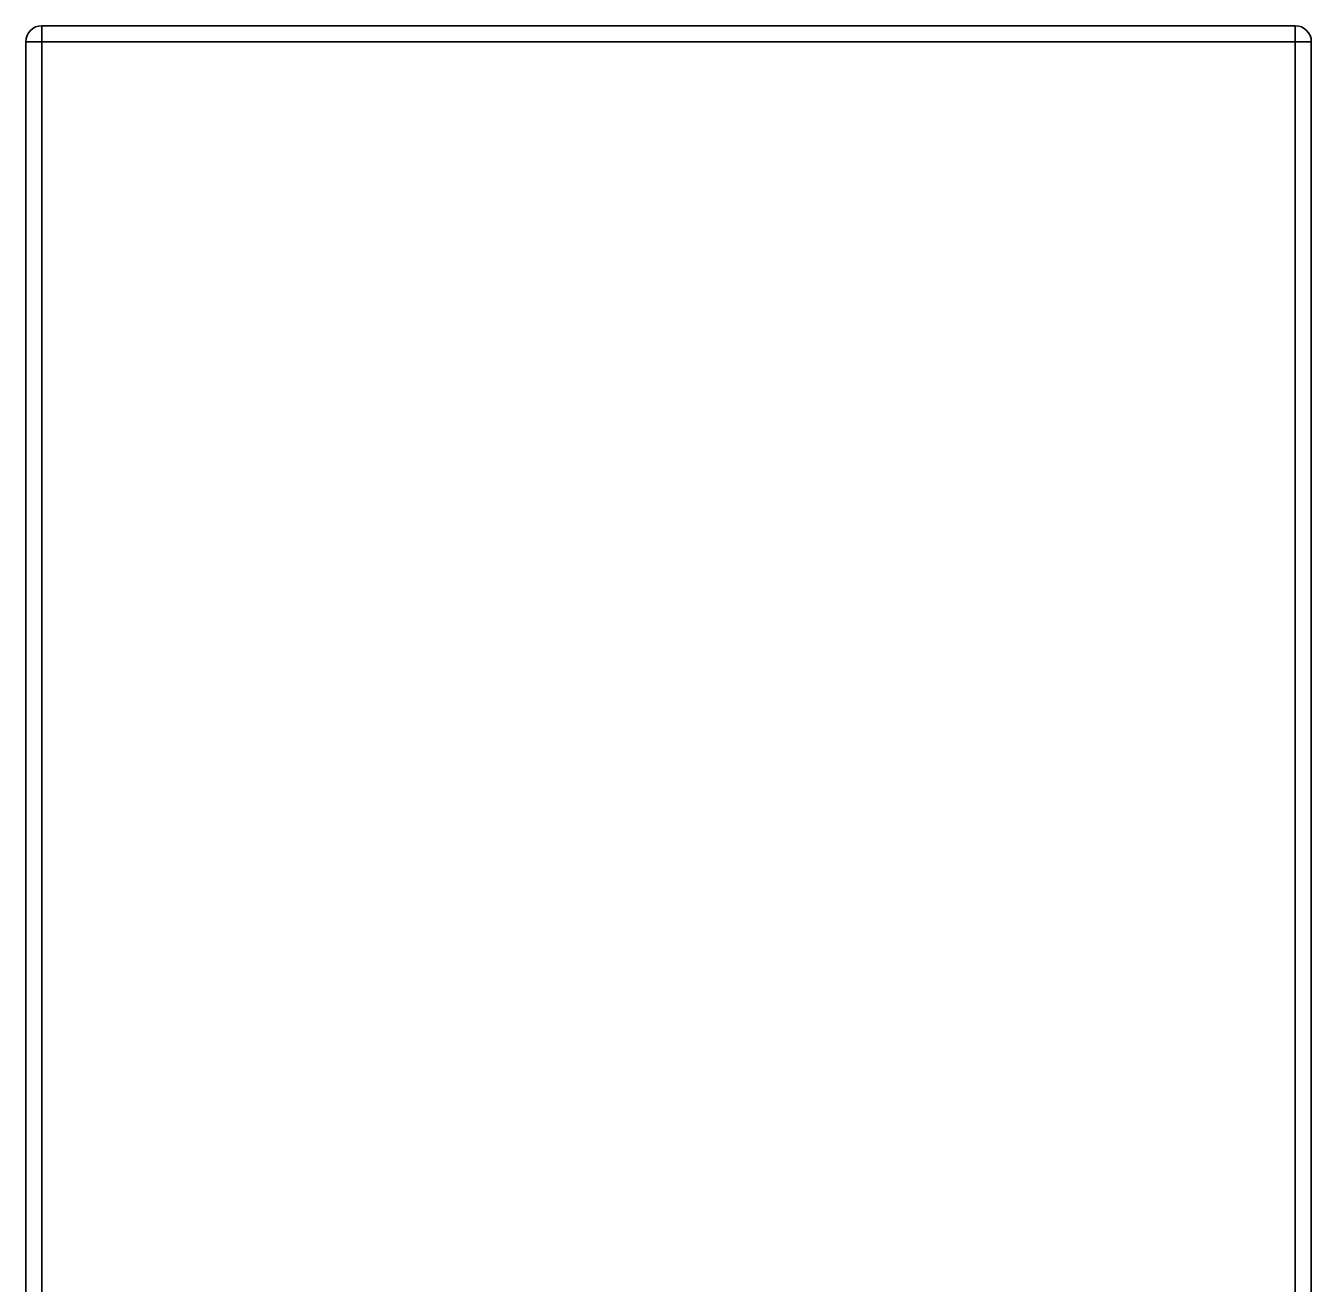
# Model space of a CAD drawing. Header units: millimetres. Extents: x -105 to 105, y -148 to 148.
# Drawn here: x -6.81 to 9.19, y 105.66 to 121.33 of the extents above; entities that cross this region are included whole.
import ezdxf

# ---------------------------------------------------------------- set-up
doc = ezdxf.new("R2010")
doc.units = ezdxf.units.MM
doc.layers.add('粗实线层', color=7, linetype='Continuous', lineweight=35)

msp = doc.modelspace()

# ---------------------------------------------------------------- linework, layer by layer
at = {"layer": '粗实线层', "color": 7, "lineweight": 35, "ltscale": 0.415}
for p, q in [((8.989, 121.328), (-6.611, 121.328)), ((-6.611, 121.328), (-6.611, 121.128)), ((8.989, 121.328), (8.989, 121.128)), ((-6.811, 105.328), (-6.811, 121.128)), ((-6.611, 121.128), (-6.811, 121.128)), ((-6.611, 105.328), (-6.611, 121.128)), ((8.989, 121.128), (-6.611, 121.128)), ((8.989, 105.328), (8.989, 121.128)), ((9.189, 121.128), (8.989, 121.128)), ((9.189, 105.328), (9.189, 121.128))]:
    msp.add_line(p, q, dxfattribs=at)
for centre, start, end in [((-6.611, 121.128), 90, 180), ((8.989, 121.128), 360, 90)]:
    msp.add_arc(centre, 0.2, start, end, dxfattribs=at)

doc.saveas('drawing.dxf')
